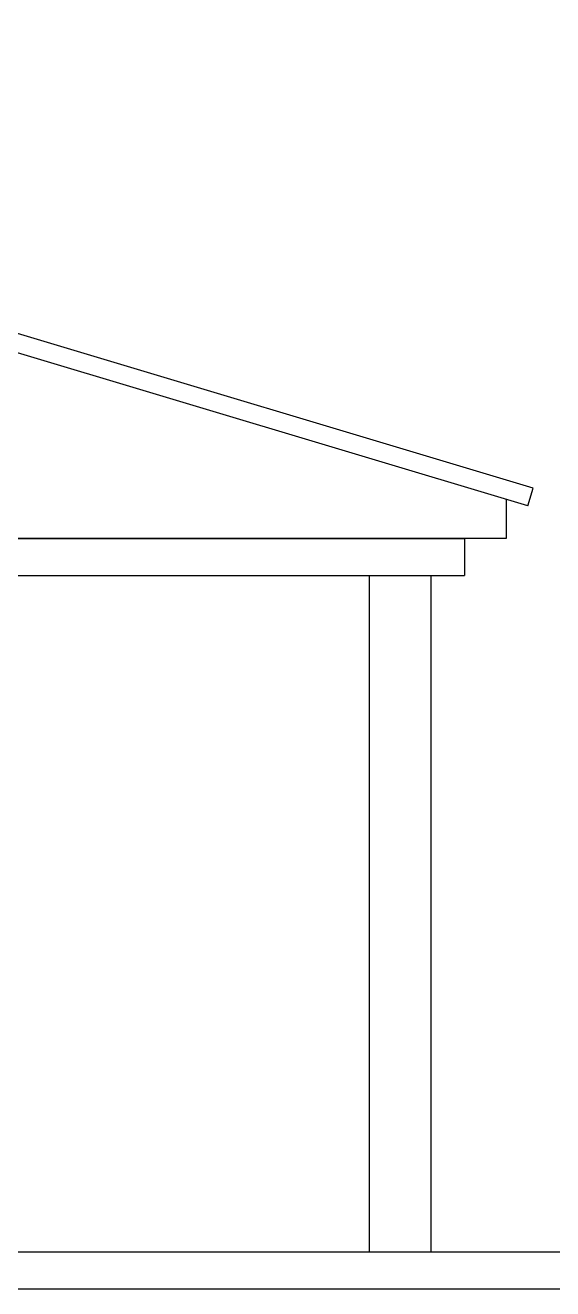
# Model space of a CAD drawing. Header units: millimetres. Extents: x -255 to 41745, y 236 to 29936.
# Drawn here: x 36832 to 38975, y 21881 to 27018 of the extents above; entities that cross this region are included whole.
import ezdxf

# ---------------------------------------------------------------- set-up
doc = ezdxf.new("R2010")
doc.units = ezdxf.units.MM
doc.layers.add('06', color=60, linetype='Continuous')
doc.layers.add('CALIDADES', color=7, linetype='Continuous')

msp = doc.modelspace()

# ---------------------------------------------------------------- linework, layer by layer
at = {"layer": '06'}
msp.add_line((19266.8, 21880.6), (40441.8, 21880.6), dxfattribs=at)
at = {"layer": 'CALIDADES'}
for p, q in [((38895.3, 25135.9), (32621.4, 27018.1)), ((38873.8, 25064), (32610.4, 26943.1)), ((38873.8, 25064), (38895.3, 25135.9)), ((38785.4, 25090.6), (38785.4, 24930.6)), ((38673.2, 24930.6), (21035.4, 24930.6)), ((21091.5, 24930.6), (38617.1, 24930.6)), ((38617.1, 24930.6), (38617.1, 24780.6)), ((38785.4, 24930.6), (38673.2, 24930.6)), ((21091.5, 24780.6), (38617.1, 24780.6)), ((38229.3, 24780.6), (38229.3, 22030.6)), ((38479.3, 24780.6), (38479.3, 22030.6)), ((20229.3, 22030.6), (39479.3, 22030.6))]:
    msp.add_line(p, q, dxfattribs=at)

doc.saveas('drawing.dxf')
